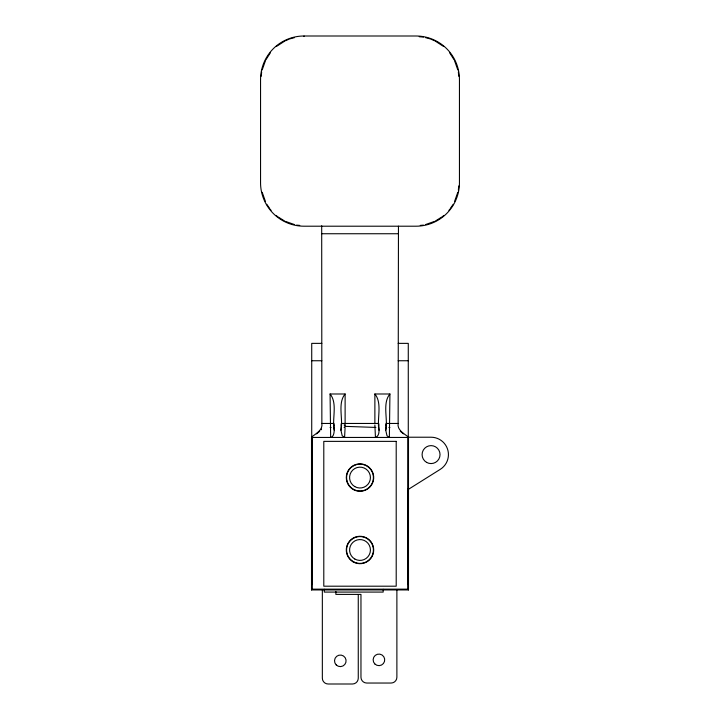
<?xml version="1.0" encoding="UTF-8"?>
<svg xmlns="http://www.w3.org/2000/svg" width="720" height="720" viewBox="0 0 720 720"><rect width="100%" height="100%" fill="white"/><g stroke="black" fill="none" stroke-linecap="round" stroke-linejoin="round"><path stroke-width="1.08" d="M321.696 225.765L321.858 423.459C322.992 429.795 316.422 433.287 312.237 436.572L311.508 437.535L311.508 589.932L408.492 589.932L408.492 437.535L407.763 436.572C403.587 433.278 396.999 429.795 398.142 423.459L398.457 226.179M375.876 427.437L345.114 426.357L345.123 393.993C337.302 403.254 343.386 419.292 340.956 430.272L342.18 435.744L344.583 437.445L345.096 427.554L344.124 427.437M389.925 393.993C382.095 403.254 388.179 419.292 385.758 430.272L386.982 435.744L389.376 437.445L389.925 393.993L374.877 393.993L374.877 423.459M340.956 430.272L341.271 423.459L378.729 423.459C378.531 427.851 380.763 435.483 375.444 437.445L374.877 424.962M385.758 430.272L386.073 423.459L398.142 423.459M408.492 589.932L407.718 589.158L407.763 436.572M261.27 76.248L261.639 71.982M458.361 190.224L458.73 185.958M330.075 393.993C337.842 403.326 331.803 419.292 334.242 430.272C334.044 432.756 333.765 436.923 330.651 437.445L330.075 393.993L345.123 393.993M333.801 425.511L333.927 423.459L321.858 423.459M378.594 425.511L378.756 424.827M262.197 69.912L265.392 60.858M457.803 192.294L454.608 201.348M265.851 59.886L270.441 52.677M321.102 429.786L321.561 429.057M448.947 210.402L449.559 209.529M450.18 208.647L453.249 204.264M311.508 589.932L312.282 589.158L407.718 589.158M316.503 433.854L319.689 431.298M276.354 46.503L284.436 41.292M441.891 216.936L435.564 220.914M442.773 216.315L443.646 215.703M408.159 489.501L440.307 469.314A17.379 17.379 0 0 0 431.064 437.22L407.457 437.22M285.408 40.842L288.315 39.483M434.592 221.364L425.538 224.559M289.287 39.033L294.462 37.647M330.102 427.554L331.083 427.437M420.264 225.396L423.468 225.117M304.002 36L415.998 36A43.452 43.452 0 0 1 459.45 79.452L459.45 182.754A43.452 43.452 0 0 1 415.998 226.206L304.002 226.206A43.452 43.452 0 0 1 260.55 182.754L260.55 79.452A43.452 43.452 0 0 1 304.002 36L304.002 36.441M321.858 233.739L398.142 233.739M321.831 343.368L311.724 343.368L311.724 584.748M398.169 343.368L408.276 343.368L408.276 436.905M311.724 360.747L321.831 360.747M398.169 360.747L408.276 360.747M312.237 436.572L312.282 437.445L407.718 437.445M419.202 36.72L423.468 37.089M296.532 225.117L299.736 225.396M388.917 427.437L389.898 427.554M374.877 393.993C382.644 403.326 376.605 419.292 379.044 430.272M425.538 37.647L430.713 39.033M294.462 224.559L285.408 221.364M431.685 39.483L434.592 40.842M435.564 41.292L443.646 46.503M284.436 220.914L278.109 216.936M276.354 215.703L277.227 216.315M400.311 431.298L403.497 433.854M449.559 52.677L454.149 59.886M266.751 204.264L269.82 208.647M270.441 209.529L271.053 210.402M344.16 424.917L345.114 426.357M454.608 60.858L457.803 69.912M265.392 201.348L262.197 192.294M386.037 424.827L386.199 425.511M341.244 424.827L341.406 425.511M458.361 71.982L458.73 76.248M333.963 424.827L334.242 430.272M408.276 488.43L408.276 584.748M396.882 589.698L396.882 677.241A5.796 5.796 0 0 1 391.086 683.037L366.759 683.037A5.796 5.796 0 0 1 360.963 677.241L360.963 594.405L335.862 594.405L335.862 591.426M383.175 589.302L383.175 592.083L324.279 592.083L324.279 589.302M358.263 594.513L358.263 678.204A5.796 5.796 0 0 1 352.467 684L328.14 684A5.796 5.796 0 0 1 322.344 678.204L322.344 589.689M312.282 437.445L312.282 589.158M396.207 441.369L323.793 441.369L323.793 586.197L396.207 586.197L396.207 441.369M350.505 487.458A13.707 13.707 0 0 0 373.311 480.852A13.707 13.707 0 0 0 356.184 464.409A13.707 13.707 0 0 0 350.505 487.458M353.142 561.861A13.707 13.707 0 0 0 373.707 549.99A13.707 13.707 0 0 0 353.142 538.11A13.707 13.707 0 0 0 353.142 561.861M350.514 487.062A13.419 13.419 0 0 0 372.96 481.05A13.419 13.419 0 0 0 356.526 464.607A13.419 13.419 0 0 0 350.514 487.062M353.286 561.609A13.419 13.419 0 0 0 373.419 549.99A13.419 13.419 0 0 0 353.286 538.362A13.419 13.419 0 0 0 353.286 561.609M426.573 462.375A8.982 8.982 0 0 0 440.037 454.599A8.982 8.982 0 0 0 426.573 446.823A8.982 8.982 0 0 0 426.573 462.375M374.832 663.957A5.796 5.796 0 0 0 384.516 661.365A5.796 5.796 0 0 0 377.424 654.264A5.796 5.796 0 0 0 374.832 663.957M336.204 664.92A5.796 5.796 0 0 0 345.897 662.328A5.796 5.796 0 0 0 338.805 655.236A5.796 5.796 0 0 0 336.204 664.92M354.789 559.017A10.431 10.431 0 0 0 370.431 549.99A10.431 10.431 0 0 0 354.789 540.954A10.431 10.431 0 0 0 354.789 559.017M354.789 486.603A10.431 10.431 0 0 0 370.431 477.576A10.431 10.431 0 0 0 354.789 468.54A10.431 10.431 0 0 0 354.789 486.603"/></g></svg>
